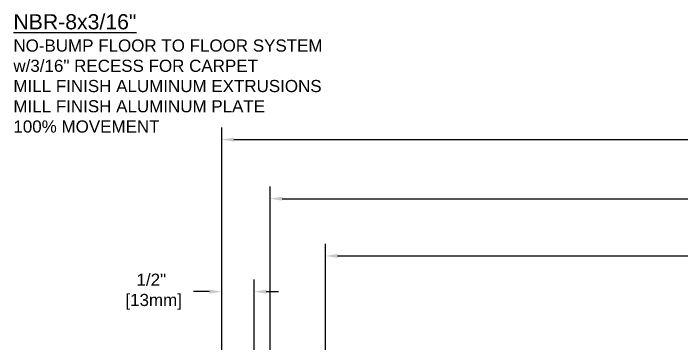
# Model space of a CAD drawing. Header units: inches. Extents: x -1.4 to 50.7, y -1.4 to 10.9.
# Drawn here: x -0.96 to 9.35, y 5.8 to 10.9 of the extents above; entities that cross this region are included whole.
import ezdxf

# ---------------------------------------------------------------- set-up
doc = ezdxf.new("R2010")
doc.units = ezdxf.units.IN
doc.header["$MEASUREMENT"] = 0
doc.layers.add('Dimensions', color=3, linetype='Continuous')
doc.layers.add('Text', color=2, linetype='Continuous')
doc.styles.add('ARIAL', font='arial.ttf')
doc.dimstyles.new('Arial', dxfattribs={"dimscale": 1.5, "dimtxt": 0.125, "dimasz": 0.125, "dimexe": 0.125, "dimexo": 0.125, "dimgap": 0.125, "dimtad": 0, "dimtih": 1, "dimtoh": 1, "dimdec": 4, "dimzin": 0, "dimdsep": 46, "dimlunit": 4, "dimtxsty": 'ARIAL', "dimcen": 0.125, "dimadec": 0, "dimazin": 0, "dimtfac": 1, "dimtdec": 4, "dimtofl": 0, "dimtmove": 0, "dimatfit": 3, "dimfxl": 0, "dimfrac": 2, "dimtolj": 1, "dimtzin": 0, "dimarcsym": 0})

# ---------------------------------------------------------------- blocks, each defined once
blk = doc.blocks.new('*D11')
at = {"layer": 'Defpoints', "color": 0}
for p in [(2.754, 6.602), (2.254, 4.482), (2.754, 4.492)]:
    blk.add_point(p, dxfattribs=at)
at = {"layer": 'Dimensions', "color": 0, "lineweight": -2}
for p, q in [((2.254, 4.67), (2.254, 6.79)), ((2.754, 4.68), (2.754, 6.79)), ((2.067, 6.602), (1.818, 6.602)), ((2.942, 6.602), (3.129, 6.602))]:
    blk.add_line(p, q, dxfattribs=at)
at = {"layer": 'Dimensions', "color": 0}
for points in [[(2.067, 6.633), (2.067, 6.571), (2.254, 6.602)], [(2.942, 6.633), (2.942, 6.571), (2.754, 6.602)]]:
    blk.add_solid(points, dxfattribs=at)
at = {"layer": 'Dimensions', "color": 0, "insert": (1.166, 6.602), "char_height": 0.1875, "attachment_point": 5, "style": 'ARIAL'}
blk.add_mtext('\\A1;1/2"\\P [13mm]', dxfattribs=at)
blk = doc.blocks.new('*D14')
at = {"layer": 'Defpoints', "color": 0}
for p in [(21.454, 8.95), (2.254, 4.482), (21.454, 4.482)]:
    blk.add_point(p, dxfattribs=at)
at = {"layer": 'Dimensions', "color": 0, "lineweight": -2}
for p, q in [((2.254, 4.67), (2.254, 9.137)), ((21.454, 4.67), (21.454, 9.137)), ((2.442, 8.95), (11.242, 8.95)), ((21.266, 8.95), (12.68, 8.95))]:
    blk.add_line(p, q, dxfattribs=at)
at = {"layer": 'Dimensions', "color": 0}
for points in [[(2.442, 8.981), (2.442, 8.919), (2.254, 8.95)], [(21.266, 8.981), (21.266, 8.919), (21.454, 8.95)]]:
    blk.add_solid(points, dxfattribs=at)
at = {"layer": 'Dimensions', "color": 0, "insert": (11.961, 8.95), "char_height": 0.1875, "attachment_point": 5, "style": 'ARIAL'}
blk.add_mtext('\\A1;1\'-7 3/16"\\P [488mm]', dxfattribs=at)
blk = doc.blocks.new('*D18')
at = {"layer": 'Defpoints', "color": 0}
for p in [(3, 8.038), (3, 4.477), (20.708, 4.477)]:
    blk.add_point(p, dxfattribs=at)
at = {"layer": 'Dimensions', "color": 0, "lineweight": -2}
for p, q in [((3, 4.665), (3, 8.226)), ((20.708, 4.665), (20.708, 8.226)), ((3.188, 8.038), (11.122, 8.038)), ((20.52, 8.038), (12.706, 8.038))]:
    blk.add_line(p, q, dxfattribs=at)
at = {"layer": 'Dimensions', "color": 0}
for points in [[(3.188, 8.07), (3.188, 8.007), (3, 8.038)], [(20.52, 8.07), (20.52, 8.007), (20.708, 8.038)]]:
    blk.add_solid(points, dxfattribs=at)
at = {"layer": 'Dimensions', "color": 0, "insert": (11.914, 8.038), "char_height": 0.1875, "attachment_point": 5, "style": 'ARIAL'}
blk.add_mtext('\\A1;1\'-5 11/16"\\P [450mm]', dxfattribs=at)
blk = doc.blocks.new('*D21')
at = {"layer": 'Defpoints', "color": 0}
for p in [(19.854, 7.153), (3.854, 4.477), (19.854, 4.477)]:
    blk.add_point(p, dxfattribs=at)
at = {"layer": 'Dimensions', "color": 0, "lineweight": -2}
for p, q in [((3.854, 4.665), (3.854, 7.341)), ((19.854, 4.665), (19.854, 7.341)), ((4.041, 7.153), (11.207, 7.153)), ((19.666, 7.153), (12.657, 7.153))]:
    blk.add_line(p, q, dxfattribs=at)
at = {"layer": 'Dimensions', "color": 0}
for points in [[(4.041, 7.184), (4.041, 7.122), (3.854, 7.153)], [(19.666, 7.184), (19.666, 7.122), (19.854, 7.153)]]:
    blk.add_solid(points, dxfattribs=at)
at = {"layer": 'Dimensions', "color": 0, "insert": (11.932, 7.153), "char_height": 0.1875, "attachment_point": 5, "style": 'ARIAL'}
blk.add_mtext('\\A1;1\'-4"\\P [406mm]', dxfattribs=at)

msp = doc.modelspace()

# ---------------------------------------------------------------- texts
at = {"layer": 'Text', "insert": (-0.96289, 10.8872), "char_height": 0.1875, "width": 7.5157046, "attachment_point": 1, "style": 'ARIAL'}
msp.add_mtext('{\\H1.25x;\\LNBR-8x3/16"\\P}NO-BUMP FLOOR TO FLOOR SYSTEM\\Pw/3/16" RECESS FOR CARPET\\PMILL FINISH ALUMINUM EXTRUSIONS\\PMILL FINISH ALUMINUM PLATE\\P100% MOVEMENT', dxfattribs=at)

# ---------------------------------------------------------------- dimensions: what is measured, and where the dimension line sits
at = {"layer": 'Dimensions'}
for base, p1, p2, picture, middle in [((21.45356, 8.94999), (2.25417, 4.48233), (21.45356, 4.48233), '*D14', (11.96078, 8.94999)), ((3.00008, 8.03842), (20.70765, 4.47733), (3.00008, 4.47733), '*D18', (11.9137, 8.03842)), ((19.85386, 7.15304), (3.85386, 4.47733), (19.85386, 4.47733), '*D21', (11.93211, 7.15304)), ((2.75417, 6.60204), (2.25417, 4.48233), (2.75417, 4.49233), '*D11', (1.16638, 6.60204))]:
    dim = msp.add_linear_dim(base=base, p1=p1, p2=p2, dimstyle='Arial', override={"dimpost": '\\X'}, dxfattribs=at)
    dim.commit()
    dim.dimension.update_dxf_attribs({"geometry": picture, "text_midpoint": middle, "dimtype": 160})

doc.saveas('drawing.dxf')
